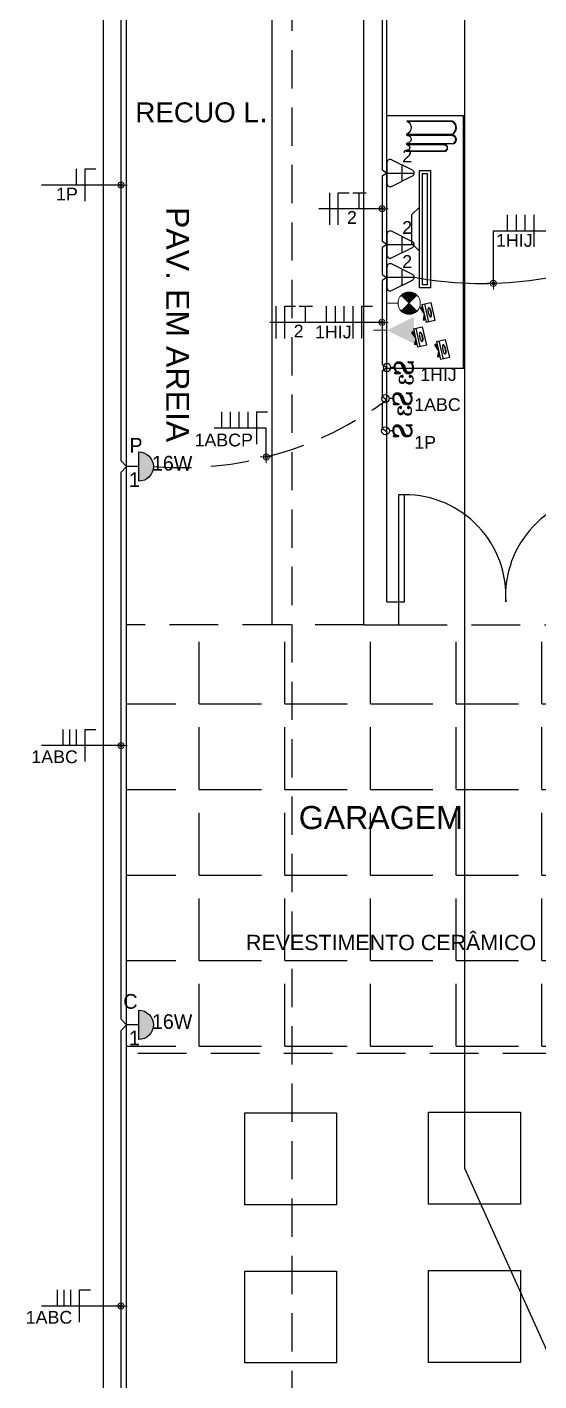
# Model space of a CAD drawing. Header units: millimetres. Extents: x -260 to 5539, y -1903 to 1459.
# Drawn here: x 2390.18 to 2393.52, y 715.05 to 723.89 of the extents above; entities that cross this region are included whole.
import ezdxf
from ezdxf.enums import TextEntityAlignment as Align

# ---------------------------------------------------------------- set-up
doc = ezdxf.new("R2010")
doc.units = ezdxf.units.MM
doc.linetypes.add('HIDDEN', pattern=[9.525, 6.35, -3.175])
doc.linetypes.add('HIDDEN2', pattern=[0.1875, 0.125, -0.0625])
for name, color, linetype in [('-HIDRO', 8, 'Continuous'), ('CABO-ILUM', 3, 'Continuous'), ('CABO.ILUMI.SOLO', 6, 'Continuous'), ('ESQUADRIA', 2, 'Continuous'), ('FIACAO', 1, 'Continuous'), ('LUMINO', 4, 'Continuous'), ('PONTOS_ELETRICOS', 2, 'Continuous'), ('TUB. AEREA', 5, 'Continuous')]:
    doc.layers.add(name, color=color, linetype=linetype)
doc.layers.add('COTAS', color=53, linetype='Continuous', lineweight=9)
doc.layers.add('LEGENDA', color=7, linetype='Continuous', lineweight=0)
doc.styles.add('ARIAL', font='arial.ttf', dxfattribs={"height": 2})
doc.styles.add('CARIMBO_DADOS', font='arial.ttf', dxfattribs={"height": 0.1})
doc.styles.add('CENTURY', font='GOTHIC.TTF')
doc.styles.add('INTERRUPTOR', font='romant', dxfattribs={"height": 0.6})
doc.linetypes.add('CABO50ESC100', pattern='A,0.4,-0.2,["+",Standard,S=0.2,R=0,X=-0.0666,Y=-0.1],-0.2', length=0.8)
doc.dimstyles.new('COTAS_EXTERNAS', dxfattribs={"dimtxt": 0.1, "dimasz": 0.01, "dimexe": 0, "dimexo": 0, "dimgap": 0.07, "dimtad": 1, "dimzin": 5, "dimdsep": 46, "dimtxsty": 'CARIMBO_DADOS', "dimblk1": 'CIRCULOS', "dimblk2": 'CIRCULOS', "dimsah": 1, "dimcen": 0, "dimse1": 1, "dimse2": 1, "dimclrd": 8, "dimclre": 8, "dimclrt": 230, "dimadec": 0, "dimazin": 0, "dimtfac": 100, "dimtix": 1, "dimtmove": 2, "dimatfit": 3, "dimldrblk": 'CIRCULOS', "dimfxl": 1, "dimtolj": 1, "dimtzin": 5, "dimarcsym": 0})

# ---------------------------------------------------------------- blocks, each defined once
blk = doc.blocks.new('*X17')
at = {"color": 0}
for p, q in [((340.7, 364.6), (342.9, 366.7)), ((341.1, 364.1), (344.4, 367.4)), ((341.6, 363.7), (345.6, 367.7)), ((342, 363.2), (346.6, 367.8)), ((342.5, 362.8), (347.5, 367.8)), ((342.9, 362.3), (348.3, 367.8)), ((343.3, 361.9), (349.1, 367.7)), ((343.8, 361.5), (349.9, 367.5)), ((344.2, 361), (350.5, 367.3)), ((344.7, 360.6), (351.2, 367.1)), ((345.1, 360.1), (351.8, 366.8)), ((345.6, 359.7), (352.4, 366.5)), ((346, 359.3), (352.9, 366.2)), ((346.4, 358.8), (353.4, 365.8)), ((340.7, 350.4), (347.8, 357.5)), ((341.2, 350), (348.2, 357)), ((341.7, 349.6), (348.6, 356.6)), ((342.2, 349.3), (349.1, 356.2)), ((342.8, 349), (349.5, 355.7)), ((343.4, 348.7), (350, 355.3)), ((344, 348.4), (350.4, 354.8)), ((344.7, 348.2), (350.9, 354.4)), ((345.4, 348), (351.3, 353.9)), ((346.1, 347.9), (351.7, 353.5)), ((346.9, 358.4), (353.9, 365.4)), ((347.3, 357.9), (354.4, 365)), ((347, 347.8), (352.2, 353.1)), ((347.8, 347.8), (352.6, 352.6)), ((348.8, 347.9), (353.1, 352.2)), ((349.9, 348.1), (353.5, 351.7)), ((351.2, 348.6), (353.9, 351.3)), ((353.2, 349.7), (354.4, 350.9))]:
    blk.add_line(p, q, dxfattribs=at)
blk = doc.blocks.new('*U19', base_point=(4832.9, -1517.2))
for p, q in [((4859.9, -1524.3), (4845.8, -1510.1)), ((4859.9, -1510.1), (4845.8, -1524.3)), ((4842.9, -1517.2), (4832.9, -1517.2))]:
    blk.add_line(p, q)
blk.add_circle((4852.9, -1517.2), 10)
blk.add_blockref('*X17', (4505.4, -1875))
blk = doc.blocks.new('*U18', base_point=(4832.86, -1417.19))
for p, q in [((4842.86, -1425.19), (4842.86, -1409.19)), ((4842.86, -1417.19), (4832.86, -1417.19))]:
    blk.add_line(p, q)
blk.add_trace([(4842.86, -1417.19), (4862.86, -1427.19), (4862.86, -1407.19)])
blk = doc.blocks.new('I_i3')
at = {"layer": 'PONTOS_ELETRICOS'}
blk.add_line((0, -0.065), (0, -0.032), dxfattribs=at)
blk.add_circle((0, 0), 0.0317, dxfattribs=at)
at = {"layer": 'PONTOS_ELETRICOS', "style": 'INTERRUPTOR'}
blk.add_text('S', height=0.15, dxfattribs=at).set_placement((0, -0.14), align=Align.MIDDLE)
blk.add_text('3', height=0.113, dxfattribs=at).set_placement((0.051, -0.213))
blk = doc.blocks.new('aran')
h = blk.add_hatch(color=256)
h.set_gradient(color1=(87, 87, 255), color2=(71, 71, 255), tint=1)
h.paths.add_polyline_path([(966.6286, -263.7091, 1), (966.6286, -263.5491)])
for p, q in [((966.6286, -263.5491), (966.6286, -263.7091)), ((966.5754, -263.6291), (966.5622, -263.6291)), ((966.6286, -263.6291), (966.5754, -263.6291))]:
    blk.add_line(p, q)
blk.add_arc((966.6286, -263.6291), 0.08, 270, 90)
blk = doc.blocks.new('CIRCULOS')
at = {"layer": 'COTAS'}
for p, q in [((-4, 0), (4, 0)), ((0, 4), (0, -4))]:
    blk.add_line(p, q, dxfattribs=at)
for radius in [2, 1]:
    blk.add_circle((0, 0), radius, dxfattribs=at)
blk = doc.blocks.new('f_nr')
at = {"layer": 'FIACAO', "color": 4}
for points in [[(-0.041, 0), (-0.041, 0.151)], [(0.041, -0.149), (0.041, 0.151), (0.141, 0.151)]]:
    blk.add_lwpolyline(points, dxfattribs=at)
blk = doc.blocks.new('f_r')
at = {"layer": 'FIACAO', "color": 4}
blk.add_lwpolyline([(0, 0), (0, 0.15)], dxfattribs=at)
blk = doc.blocks.new('f_fnt')
at = {"layer": 'FIACAO', "color": 4}
for points in [[(-0.08, -0.15), (-0.08, 0.15)], [(0, -0.15), (0, 0.15), (0.1, 0.15)], [(0.135, 0.15), (0.26, 0.15)], [(0.195, 0), (0.195, 0.15)]]:
    blk.add_lwpolyline(points, dxfattribs=at)

msp = doc.modelspace()

# ---------------------------------------------------------------- hatches: boundary and pattern name
at = {"layer": '-HIDRO', "ltscale": 0.05}
h = msp.add_hatch(dxfattribs=at)
h.set_pattern_fill('ANGLE', color=256, scale=0.08, style=0)
h.set_pattern_definition([(0, (-1846.07673, 549.5982), (0, 0.5588), [0.4064, -0.1524]), (90, (-1846.07673, 549.5982), (-0.5588, 3e-17), [0.4064, -0.1524])])
h.paths.add_polyline_path([(2390.829, 719.9902), (2394.079, 719.9902), (2394.079, 717.1902), (2390.829, 717.1902)])

# ---------------------------------------------------------------- linework, layer by layer
for p, q in [((2390.679, 708.1402), (2390.679, 733.1402)), ((2390.829, 708.6402), (2390.829, 726.8902)), ((2391.779, 719.9902), (2391.779, 726.2902)), ((2392.379, 719.9902), (2392.379, 724.3902)), ((2392.529, 720.1402), (2392.529, 724.3902)), ((2392.529, 720.1402), (2392.604, 720.1402)), ((2392.604, 720.1402), (2392.604, 719.9902)), ((2392.379, 719.9902), (2392.604, 719.9902))]:
    msp.add_line(p, q, dxfattribs=at)
at = {"layer": '-HIDRO'}
for p, q in [((2393.029, 723.3149), (2392.529, 723.3149)), ((2393.029, 721.6649), (2393.029, 723.3149)), ((2392.7413, 722.7179), (2392.6913, 722.6694)), ((2392.6913, 722.4798), (2392.6913, 722.6694)), ((2392.7413, 722.4313), (2392.6913, 722.4798)), ((2392.7538, 722.0642), (2392.747, 722.0597)), ((2392.7711, 722.0234), (2392.747, 722.0597)), ((2392.7658, 722.0461), (2392.7538, 722.0642)), ((2392.7574, 722.0825), (2392.7847, 721.9643)), ((2392.773, 722.0861), (2392.8003, 721.9679)), ((2392.7711, 722.0234), (2392.7654, 721.9801)), ((2392.7735, 721.9791), (2392.7654, 721.9801)), ((2392.7763, 722.0006), (2392.7735, 721.9791)), ((2392.6977, 721.9044), (2392.6908, 721.8998)), ((2392.7149, 721.8635), (2392.6908, 721.8998)), ((2392.7096, 721.8863), (2392.6977, 721.9044)), ((2392.7012, 721.9226), (2392.7286, 721.8044)), ((2392.7149, 721.8635), (2392.7092, 721.8203)), ((2392.7168, 721.9262), (2392.7442, 721.808)), ((2392.7174, 721.8192), (2392.7092, 721.8203)), ((2392.7202, 721.8407), (2392.7174, 721.8192)), ((2392.8483, 721.8226), (2392.8415, 721.8181)), ((2392.8656, 721.7817), (2392.8415, 721.8181)), ((2392.8603, 721.8045), (2392.8483, 721.8226)), ((2392.8519, 721.8408), (2392.8792, 721.7226)), ((2392.8656, 721.7817), (2392.8599, 721.7385)), ((2392.8675, 721.8444), (2392.8948, 721.7262)), ((2392.8708, 721.759), (2392.868, 721.7374)), ((2393.029, 721.6649), (2392.529, 721.6649))]:
    msp.add_line(p, q, dxfattribs=at)
at = {"layer": '-HIDRO', "linetype": 'HIDDEN', "ltscale": 0.05}
for p, q in [((2392.379, 719.9902), (2390.829, 719.9902)), ((2392.604, 719.9902), (2394.004, 719.9902)), ((2394.079, 717.1902), (2390.829, 717.1902))]:
    msp.add_line(p, q, dxfattribs=at)
at = {"layer": '-HIDRO'}
for points in [[(2392.6552, 723.1937), (2392.9541, 723.1916, 0.644224), (2392.9547, 723.2799), (2392.6577, 723.2819)], [(2392.6552, 723.1973), (2392.9541, 723.1952, 0.612611), (2392.9547, 723.2763), (2392.6577, 723.2783)], [(2392.6627, 723.2782, -0.612611), (2392.6621, 723.1972, -0.497032)], [(2392.6548, 723.1329), (2392.9537, 723.1309, 0.999999), (2392.9541, 723.1877), (2392.6571, 723.1898)], [(2392.6548, 723.1365), (2392.9537, 723.1345, 1), (2392.954, 723.1841), (2392.6571, 723.1862)], [(2392.6621, 723.1861, -1), (2392.6617, 723.1365, -0.811334)], [(2392.6582, 723.1276, -1), (2392.6579, 723.0863, -0.811334)], [(2392.814, 722.001, 0.133156), (2392.8154, 722.0026, 0.089205), (2392.8177, 722.0108, 0.046171), (2392.8177, 722.0201, 0.034315), (2392.8157, 722.0325, 0.034315), (2392.8121, 722.0446, 0.046171), (2392.8079, 722.053, 0.089205), (2392.8023, 722.0593, 0.133156), (2392.8003, 722.0601, 0.227076)], [(2392.7579, 721.8411, 0.133156), (2392.7593, 721.8427, 0.089205), (2392.7616, 721.8509, 0.046171), (2392.7616, 721.8603, 0.034315), (2392.7596, 721.8727, 0.034315), (2392.7559, 721.8847, 0.046171), (2392.7518, 721.8931, 0.089205), (2392.7462, 721.8995, 0.133156), (2392.7442, 721.9003, 0.227076)], [(2392.9085, 721.7594, 0.133156), (2392.9099, 721.761, 0.089205), (2392.9122, 721.7692, 0.046171), (2392.9122, 721.7785, 0.034315), (2392.9102, 721.7909, 0.034315), (2392.9066, 721.803, 0.046171), (2392.9025, 721.8113, 0.089205), (2392.8968, 721.8177, 0.133156), (2392.8949, 721.8185, 0.227076)]]:
    msp.add_lwpolyline(points, format="xyb", dxfattribs=at)
for points in [[(2392.6559, 723.1277), (2392.9015, 723.126, -1), (2392.9012, 723.0846), (2392.6539, 723.0863), (2392.6539, 723.0833), (2392.9012, 723.0816, 0.999999), (2392.9015, 723.129), (2392.6559, 723.1307)], [(2392.8155, 722.0011, 0.227076), (2392.8182, 722.0032, 0.089205), (2392.8205, 722.0114, 0.046171), (2392.8205, 722.0208, 0.034315), (2392.8185, 722.0332, 0.034315), (2392.8149, 722.0452, 0.046171), (2392.8107, 722.0536, 0.089205), (2392.8051, 722.06, 0.227076), (2392.8017, 722.0607, 0.227076), (2392.799, 722.0586, 0.089205), (2392.7967, 722.0504, 0.046171), (2392.7967, 722.041, 0.034315), (2392.7986, 722.0286, 0.034315), (2392.8023, 722.0166, 0.046171), (2392.8064, 722.0082, 0.089205), (2392.8121, 722.0018, 0.227076)], [(2392.7593, 721.8412, 0.227076), (2392.7621, 721.8434, 0.089205), (2392.7644, 721.8516, 0.046171), (2392.7644, 721.8609, 0.034315), (2392.7624, 721.8733, 0.034315), (2392.7587, 721.8854, 0.046171), (2392.7546, 721.8938, 0.089205), (2392.749, 721.9001, 0.227076), (2392.7455, 721.9009, 0.227076), (2392.7428, 721.8987, 0.089205), (2392.7405, 721.8905, 0.046171), (2392.7405, 721.8812, 0.034315), (2392.7425, 721.8687, 0.034315), (2392.7462, 721.8567, 0.046171), (2392.7503, 721.8483, 0.089205), (2392.7559, 721.842, 0.227076)], [(2392.91, 721.7594, 0.227076), (2392.9127, 721.7616, 0.089205), (2392.915, 721.7698, 0.046171), (2392.915, 721.7792, 0.034315), (2392.913, 721.7916, 0.034315), (2392.9094, 721.8036, 0.046171), (2392.9053, 721.812, 0.089205), (2392.8996, 721.8183, 0.227076), (2392.8962, 721.8191, 0.227076), (2392.8935, 721.8169, 0.089205), (2392.8912, 721.8087, 0.046171), (2392.8912, 721.7994, 0.034315), (2392.8932, 721.787, 0.034315), (2392.8968, 721.775, 0.046171), (2392.9009, 721.7666, 0.089205), (2392.9066, 721.7602, 0.227076)]]:
    msp.add_lwpolyline(points, format="xyb", close=True, dxfattribs=at)
for points in [[(2392.7413, 722.9584), (2392.8124, 722.9584), (2392.8124, 722.1908), (2392.7413, 722.1908)], [(2392.7613, 722.9384), (2392.7924, 722.9384), (2392.7924, 722.2108), (2392.7613, 722.2108)]]:
    msp.add_lwpolyline(points, close=True, dxfattribs=at)
for points in [[(2392.7574, 722.0825), (2392.8149, 722.0958), (2392.8422, 721.9775), (2392.7847, 721.9643)], [(2392.7012, 721.9226), (2392.7587, 721.9359), (2392.7861, 721.8177), (2392.7286, 721.8044)], [(2392.8519, 721.8408), (2392.9094, 721.8541), (2392.9367, 721.7359), (2392.8792, 721.7226)]]:
    msp.add_lwpolyline(points, dxfattribs=at)
at = {"layer": '-HIDRO', "ltscale": 0.05}
for points in [[(2392.604, 720.1402), (2392.644, 720.1402), (2392.644, 720.8402), (2392.604, 720.8402)], [(2392.2007, 716.2027), (2391.6007, 716.2027), (2391.6007, 716.8027), (2392.2007, 716.8027)], [(2393.4007, 716.2064), (2392.8007, 716.2064), (2392.8007, 716.8064), (2393.4007, 716.8064)], [(2392.2007, 715.1695), (2391.6007, 715.1695), (2391.6007, 715.7695), (2392.2007, 715.7695)], [(2393.4007, 715.1731), (2392.8007, 715.1731), (2392.8007, 715.7731), (2393.4007, 715.7731)]]:
    msp.add_lwpolyline(points, close=True, dxfattribs=at)
for centre, start, end in [((2392.644, 720.1791), 356.63063, 90), ((2393.964, 720.1791), 90, 183.36937)]:
    msp.add_arc(centre, 0.6611, start, end, dxfattribs=at)
at = {"layer": 'CABO-ILUM'}
for p, q in [((2392.4976, 725.2107), (2392.4976, 722.96)), ((2390.794, 721.0616), (2390.794, 724.6613)), ((2392.4976, 722.9215), (2392.4976, 722.4929)), ((2392.4976, 722.4544), (2392.4976, 722.2792)), ((2392.4976, 722.2404), (2392.4976, 721.6901)), ((2390.829, 721.0239), (2390.794, 721.0616)), ((2390.829, 721.0239), (2390.794, 720.9863)), ((2390.794, 717.4153), (2390.794, 720.9863)), ((2390.829, 717.3777), (2390.794, 717.4153)), ((2390.829, 717.3777), (2390.794, 717.3401)), ((2390.794, 713.7403), (2390.794, 717.3401))]:
    msp.add_line(p, q, dxfattribs=at)
msp.add_arc((2393.154, 724.6823), 2.4626, 259.54773, 292.63103, dxfattribs=at)
at = {"layer": 'CABO.ILUMI.SOLO', "color": 5, "linetype": 'HIDDEN2', "ltscale": 2}
msp.add_line((2391.9093, 725.9939), (2391.9093, 712.4463), dxfattribs=at)
at = {"layer": 'CABO.ILUMI.SOLO', "color": 3, "linetype": 'HIDDEN2', "ltscale": 2}
for p, q in [((2392.529, 722.9407), (2392.4976, 722.96)), ((2392.529, 722.9407), (2392.4976, 722.9215)), ((2392.529, 722.4736), (2392.4976, 722.4929)), ((2392.529, 722.4736), (2392.4976, 722.4544)), ((2392.4976, 722.2792), (2392.529, 722.259)), ((2392.4976, 722.2404), (2392.529, 722.2606)), ((2392.4976, 721.6901), (2392.529, 721.6699)), ((2392.4976, 721.6497), (2392.529, 721.6699)), ((2392.4976, 721.6497), (2392.4976, 721.4808)), ((2392.4976, 721.4808), (2392.529, 721.4606)), ((2392.4976, 721.4377), (2392.4976, 721.2727)), ((2392.4976, 721.2727), (2392.529, 721.2525))]:
    msp.add_line(p, q, dxfattribs=at)
at = {"layer": 'CABO.ILUMI.SOLO', "color": 5, "linetype": 'HIDDEN2', "ltscale": 2}
msp.add_arc((2362.9473, 706.9723), 35.5208, 14.51137, 33.55439, dxfattribs=at)
at = {"layer": 'CABO.ILUMI.SOLO', "color": 3, "linetype": 'HIDDEN2', "ltscale": 2}
msp.add_arc((2391.1839, 723.2774), 2.2606, 265.45273, 306.51455, dxfattribs=at)
at = {"layer": 'FIACAO', "color": 4}
for points in [[(2393.3154, 722.5634), (2393.3154, 722.6689)], [(2393.3734, 722.5634), (2393.3734, 722.6689)], [(2393.4313, 722.5634), (2393.4313, 722.6689)], [(2393.4893, 722.4589), (2393.4893, 722.6689)], [(2392.1343, 721.965), (2392.1343, 722.0705)], [(2392.1922, 721.965), (2392.1922, 722.0705)], [(2392.2501, 721.965), (2392.2501, 722.0705)], [(2392.3081, 721.8605), (2392.3081, 722.0705)], [(2392.3641, 721.8605), (2392.3641, 722.0705), (2392.4341, 722.0705)]]:
    msp.add_lwpolyline(points, dxfattribs=at)
at = {"layer": 'PONTOS_ELETRICOS'}
for p, q in [((2392.529, 722.9407), (2392.7072, 722.9407)), ((2392.6272, 722.9933), (2392.6272, 722.8882)), ((2392.6272, 722.5262), (2392.6272, 722.4211)), ((2392.529, 722.4736), (2392.7072, 722.4736)), ((2392.6272, 722.3124), (2392.6272, 722.2072)), ((2392.529, 722.2598), (2392.7072, 722.2598)), ((2392.571, 721.2569), (2392.5446, 721.2569))]:
    msp.add_line(p, q, dxfattribs=at)
for points in [[(2392.529, 723.0095), (2392.529, 722.872, 0.557537), (2392.5584, 722.8538), (2392.696, 722.9225, 0.618034), (2392.696, 722.9589), (2392.5584, 723.0277, 0.557537)], [(2392.529, 722.5424), (2392.529, 722.4049, 0.557537), (2392.5584, 722.3867), (2392.696, 722.4555, 0.618034), (2392.696, 722.4918), (2392.5584, 722.5606, 0.557537)], [(2392.529, 722.3286), (2392.529, 722.191, 0.557537), (2392.5584, 722.1728), (2392.696, 722.2416, 0.618034), (2392.696, 722.278), (2392.5584, 722.3468, 0.557537)]]:
    msp.add_lwpolyline(points, format="xyb", close=True, dxfattribs=at)
msp.add_circle((2392.5192, 721.2569), 0.0254, dxfattribs=at)
at = {"layer": 'TUB. AEREA', "linetype": 'CABO50ESC100', "ltscale": 0.5}
for p, q in [((2393.0365, 716.4404), (2393.0365, 725.1819)), ((2396.548, 708.6402), (2393.0365, 716.4404))]:
    msp.add_line(p, q, dxfattribs=at)

# ---------------------------------------------------------------- block references
at = {"layer": 'CABO-ILUM', "xscale": 0.6999999999998181, "yscale": 0.6999999999999993, "zscale": 0.7}
for name, p in [('f_nr', (2390.5312, 722.8619)), ('f_r', (2391.4518, 721.2753)), ('f_r', (2391.5086, 721.2753)), ('f_r', (2391.5655, 721.2753)), ('f_nr', (2391.6513, 721.2747)), ('f_r', (2390.4164, 719.2018)), ('f_r', (2390.4593, 719.2018)), ('f_r', (2390.4593, 719.2018)), ('f_nr', (2390.5312, 719.2013)), ('f_r', (2390.3799, 715.5412)), ('f_r', (2390.4228, 715.5412)), ('f_nr', (2390.4947, 715.5407))]:
    msp.add_blockref(name, p, dxfattribs=at)
at = {"layer": 'CABO.ILUMI.SOLO', "xscale": -0.7999999999999545, "yscale": 0.7999999999999545, "zscale": 0.7999999999999545, "rotation": 90}
for p in [(2392.529, 721.6707), (2392.5192, 721.4676)]:
    msp.add_blockref('I_i3', p, dxfattribs=at)
at = {"layer": 'FIACAO', "xscale": 0.6999999999998181}
for p, yscale, zscale in [((2392.2116, 722.7075), 0.7000000000000028, 0.7), ((2391.8618, 721.9655), 0.6999999999998181, 0.6999999999998181)]:
    msp.add_blockref('f_fnt', p, dxfattribs=dict(at, yscale=yscale, zscale=zscale))
at = {"layer": 'LEGENDA'}
for name, p, xscale, yscale, zscale in [('*U19', (2392.529, 722.0907), 0.007258489351443131, 0.007258489350988384, 0.007258489350839919), ('*U18', (2392.4403, 721.9137), 0.008871495856510592, 0.008871495856055844, 0.008871495855855756)]:
    msp.add_blockref(name, p, dxfattribs=dict(at, xscale=xscale, yscale=yscale, zscale=zscale))
at = {"layer": 'LUMINO', "xscale": -1.199999999999818, "yscale": 1.199999999999818, "zscale": 1.199999999999818, "rotation": 180}
for p in [(1230.9544, 404.669), (1230.9544, 401.0227)]:
    msp.add_blockref('aran', p, dxfattribs=at)

# ---------------------------------------------------------------- texts
at = {"layer": '-HIDRO', "attachment_point": 5, "style": 'CARIMBO_DADOS'}
for s, insert, char_height in [('{\\H0.86667x;RECUO L}.', (2391.319, 723.3463), 0.15), ('GARAGEM ', (2392.489, 718.7306), 0.15), ('REVESTIMENTO CERÂMICO', (2392.5559, 717.9149), 0.1)]:
    msp.add_mtext(s, dxfattribs=dict(at, insert=insert, char_height=char_height))
at = {"layer": '-HIDRO', "insert": (2391.1632, 721.9511), "char_height": 0.15, "attachment_point": 5, "rotation": 270, "style": 'CARIMBO_DADOS'}
msp.add_mtext('PAV. EM AREIA', dxfattribs=at)
at = {"layer": 'ESQUADRIA', "lineweight": 20, "style": 'CENTURY'}
for s, p in [('P', (2390.8482, 721.1149)), ('16W', (2390.995, 720.9977)), ('1', (2390.8449, 720.8899)), ('C', (2390.8086, 717.483)), ('16W', (2390.995, 717.3514)), ('1', (2390.8449, 717.2436))]:
    msp.add_text(s, height=0.096, dxfattribs=at).set_placement(p)
at = {"layer": 'LEGENDA', "style": 'ARIAL'}
for s, height, p in [('2', 0.0832, (2392.6286, 723.0107)), ('1P', 0.08317, (2390.3696, 722.7618)), ('2', 0.0832, (2392.2682, 722.6091)), ('2', 0.0832, (2392.6286, 722.5437)), ('1HIJ', 0.08317, (2393.2409, 722.4592)), ('2', 0.0832, (2392.6286, 722.3214)), ('2', 0.0832, (2391.9203, 721.8671)), ('1HIJ', 0.08317, (2392.0597, 721.8609)), ('1HIJ', 0.08317, (2392.7457, 721.5828)), ('1ABC', 0.08317, (2392.7069, 721.3869)), ('1ABCP', 0.08317, (2391.2733, 721.1557)), ('1P', 0.08317, (2392.7069, 721.1398)), ('1ABC', 0.08317, (2390.2082, 719.0868)), ('1ABC', 0.08317, (2390.1717, 715.4262))]:
    msp.add_text(s, height=height, dxfattribs=at).set_placement(p)
at = {"layer": 'PONTOS_ELETRICOS', "style": 'INTERRUPTOR', "text_generation_flag": 4}
msp.add_text('S', height=0.12, rotation=270, dxfattribs=at).set_placement((2392.6311, 721.2573), align=Align.MIDDLE)

# ---------------------------------------------------------------- leaders
at = {"color": 0}
for points in [[(2390.7937, 722.8619), (2390.2741, 722.8619)], [(2392.4969, 722.7075), (2392.0839, 722.7075)], [(2392.4969, 721.9655), (2391.7641, 721.9655)], [(2391.7418, 721.0868), (2391.7418, 721.2753), (2391.402, 721.2753)], [(2390.7937, 719.2013), (2390.2741, 719.2013)], [(2390.7937, 715.5407), (2390.2741, 715.5407)]]:
    msp.add_leader(points, dimstyle='COTAS_EXTERNAS', override={"dimgap": 0.07, "dimtad": 0}, dxfattribs=at)
at = {"layer": 'CABO-ILUM'}
msp.add_leader([(2393.2239, 722.2208), (2393.2239, 722.5639), (2393.9357, 722.5639)], dimstyle='COTAS_EXTERNAS', override={"dimgap": 0.07, "dimtad": 0}, dxfattribs=at)

doc.saveas('drawing.dxf')
